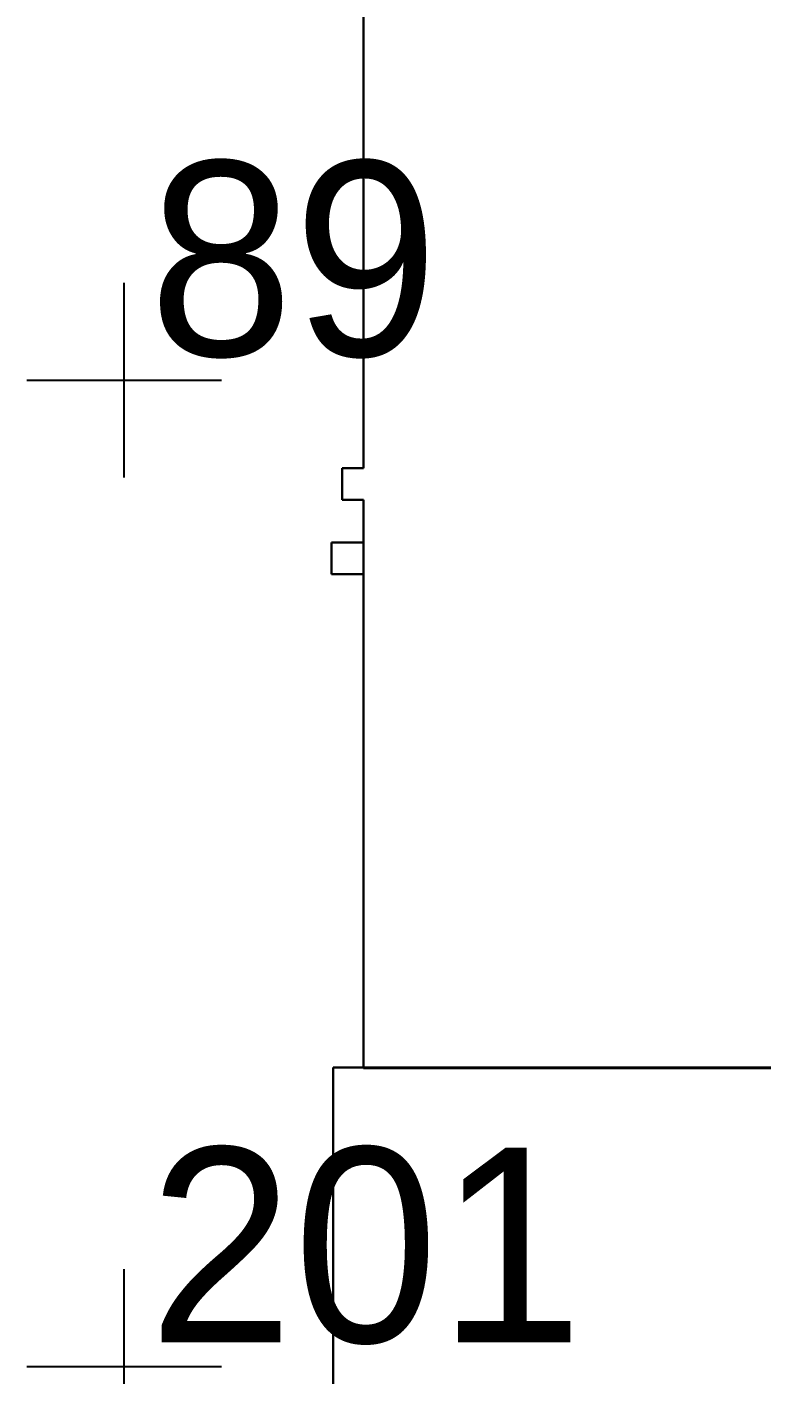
# Model space of a CAD drawing. Extents: x 0 to 48.1, y 0 to 23.7.
# Drawn here: x 16.19 to 16.756, y 11.014 to 12.052 of the extents above; entities that cross this region are included whole.
import ezdxf

# ---------------------------------------------------------------- set-up
doc = ezdxf.new("R2010")
doc.units = 0
doc.header["$MEASUREMENT"] = 0
doc.layers.add('DLXFURN', color=5, linetype='Continuous')
doc.layers.add('DLXVAL', color=3, linetype='Continuous')

# ---------------------------------------------------------------- blocks, each defined once
blk = doc.blocks.new('*U92')
for p, q in [((0.1737, 5.15), (-0.7003, 5.15)), ((-0.7003, 5.15), (-0.7003, 0.65)), ((-0.7003, 5.15), (-0.7003, 5.15)), ((-0.7003, 5.15), (0.1737, 5.15)), ((0.1737, 5.15), (-0.7003, 5.15)), ((-0.7003, 5.15), (-0.7003, 0.65)), ((-0.7003, 0.65), (-0.7003, 5.15)), ((-0.7003, 5.15), (-0.7003, 5.15))]:
    blk.add_line(p, q)
blk = doc.blocks.new('*U119')
for p, q in [((-0.8504, -0.4377), (-0.8504, 0)), ((-0.8504, 0), (-0.8504, 0)), ((-0.8504, 0), (-0.8504, -0.4377)), ((-0.8504, 0), (-0.0252, 0)), ((-0.0252, 0), (-0.8504, 0)), ((-0.8504, 0), (-0.8504, 0)), ((-0.0252, 0), (-0.8504, 0)), ((-0.8504, 0), (-0.8504, -0.4377)), ((-0.0252, 0), (-0.0252, 0)), ((-0.0252, 0), (-0.0252, -0.9)), ((-0.0252, -0.9), (-0.0252, 0)), ((-0.0252, 0), (-0.0252, 0)), ((-0.0252, -0.9), (-0.0252, 0)), ((-0.867, -0.4623), (-0.867, -0.4377)), ((-0.867, -0.4377), (-0.867, -0.4377)), ((-0.867, -0.4377), (-0.867, -0.4623)), ((-0.867, -0.4377), (-0.8504, -0.4377)), ((-0.8504, -0.4377), (-0.867, -0.4377)), ((-0.867, -0.4377), (-0.867, -0.4377)), ((-0.867, -0.4377), (-0.867, -0.4623)), ((-0.8504, -0.4377), (-0.867, -0.4377)), ((-0.8504, -0.4377), (-0.8504, -0.4377)), ((-0.8504, -0.4377), (-0.8504, -0.4377)), ((-0.8504, -0.4623), (-0.867, -0.4623)), ((-0.867, -0.4623), (-0.867, -0.4623)), ((-0.867, -0.4623), (-0.8504, -0.4623)), ((-0.867, -0.4623), (-0.867, -0.4623)), ((-0.867, -0.4623), (-0.8504, -0.4623)), ((-0.8504, -0.4623), (-0.8504, -0.9)), ((-0.8504, -0.4623), (-0.8504, -0.4623)), ((-0.8504, -0.9), (-0.8504, -0.4623)), ((-0.8504, -0.4623), (-0.8504, -0.4623)), ((-0.8504, -0.4623), (-0.8504, -0.9)), ((-0.8752, -0.495), (-0.8504, -0.495)), ((-0.8504, -0.495), (-0.8752, -0.495)), ((-0.8752, -0.495), (-0.8752, -0.495)), ((-0.8752, -0.5195), (-0.8752, -0.495)), ((-0.8752, -0.495), (-0.8752, -0.495)), ((-0.8752, -0.495), (-0.8752, -0.5195)), ((-0.8752, -0.5195), (-0.8752, -0.495)), ((-0.8752, -0.495), (-0.8504, -0.495)), ((-0.8504, -0.495), (-0.8752, -0.495)), ((-0.8752, -0.495), (-0.8752, -0.5195)), ((-0.8504, -0.495), (-0.8504, -0.495)), ((-0.8504, -0.495), (-0.8504, -0.5195)), ((-0.8504, -0.5195), (-0.8504, -0.495)), ((-0.8504, -0.5195), (-0.8504, -0.495)), ((-0.8504, -0.495), (-0.8504, -0.495)), ((-0.8504, -0.495), (-0.8504, -0.5195)), ((-0.8504, -0.5195), (-0.8752, -0.5195)), ((-0.8752, -0.5195), (-0.8752, -0.5195)), ((-0.8752, -0.5195), (-0.8504, -0.5195)), ((-0.8752, -0.5195), (-0.8752, -0.5195)), ((-0.8504, -0.5195), (-0.8752, -0.5195)), ((-0.8752, -0.5195), (-0.8504, -0.5195)), ((-0.8504, -0.5195), (-0.8504, -0.5195)), ((-0.8504, -0.5195), (-0.8504, -0.5195)), ((-0.8504, -0.9), (-0.8504, -0.9)), ((-0.0252, -0.9), (-0.8504, -0.9)), ((-0.8504, -0.9), (-0.8504, -0.9)), ((-0.8504, -0.9), (-0.0252, -0.9)), ((-0.8504, -0.9), (-0.0252, -0.9)), ((-0.0252, -0.9), (-0.0252, -0.9)), ((-0.0252, -0.9), (-0.0252, -0.9))]:
    blk.add_line(p, q)
blk = doc.blocks.new('*U152')
for p, q in [((16.2652, 11.705, 0.7), (16.2652, 11.855, 0.7)), ((16.1902, 11.78, 0.7), (16.3402, 11.78, 0.7)), ((16.2652, 10.945, 0.7), (16.2652, 11.095, 0.7)), ((16.1902, 11.02, 0.7), (16.3402, 11.02, 0.7))]:
    blk.add_line(p, q)
at = {"layer": 'DLXVAL'}
for s, p in [('89', (16.284, 11.7987, 0.7)), ('201', (16.284, 11.0387, 0.7))]:
    blk.add_text(s, height=0.15, dxfattribs=at).set_placement(p)

msp = doc.modelspace()

# ---------------------------------------------------------------- block references
at = {"layer": 'DLXFURN'}
for name, p in [('*U119', (17.3, 12.15)), ('*U92', (17.1263, 6.1005))]:
    msp.add_blockref(name, p, dxfattribs=at)
at = {"layer": 'DLXVAL'}
msp.add_blockref('*U152', (0, 0), dxfattribs=at)

doc.saveas('drawing.dxf')
